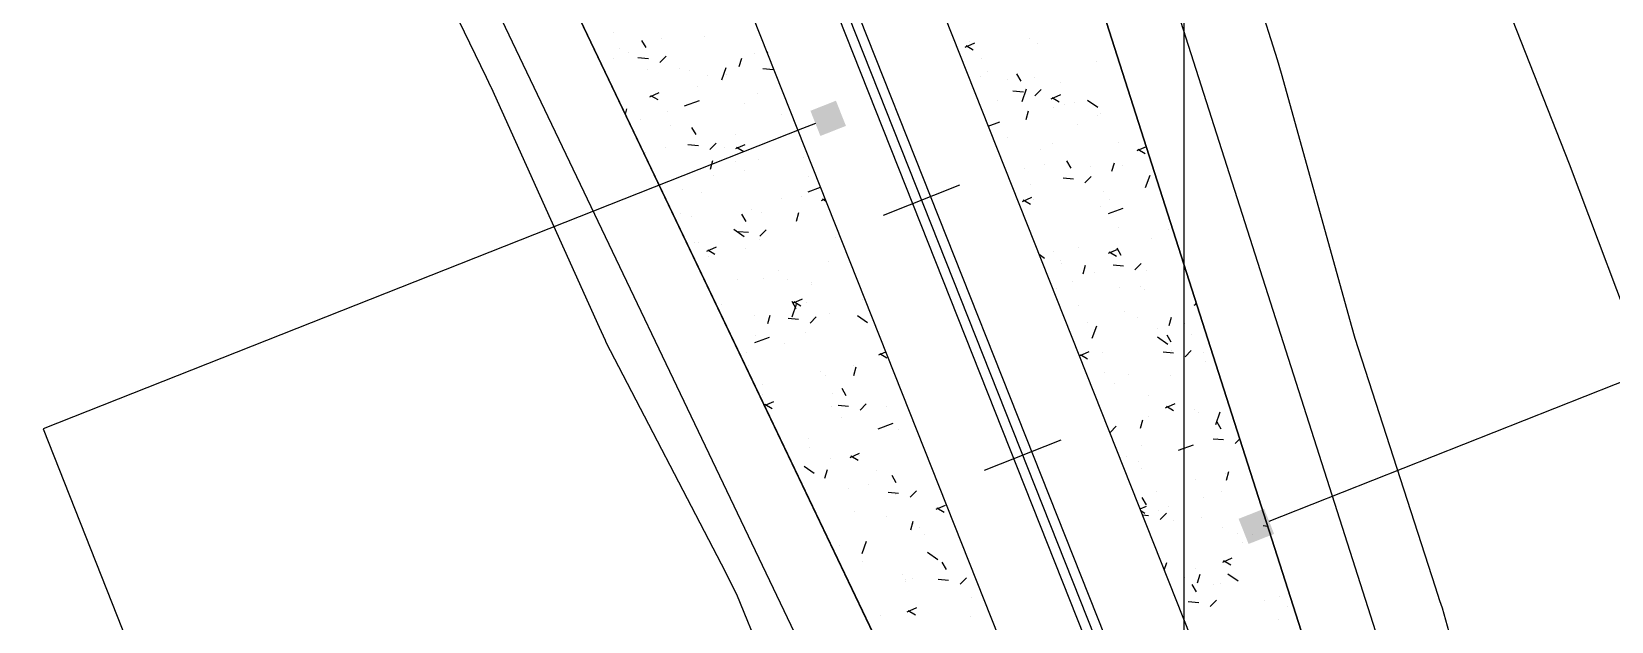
# Model space of a CAD drawing. Header units: metres. Extents: x 486561 to 486942, y 7083268 to 7083787.
# Drawn here: x 486752.3 to 486809.8, y 7083465.5 to 7083487 of the extents above; entities that cross this region are included whole.
import ezdxf

# ---------------------------------------------------------------- set-up
doc = ezdxf.new("R2010")
doc.units = ezdxf.units.M
for name, color, linetype in [('ALAMBRADA', 45, 'Continuous'), ('C-ROAD', 7, 'Continuous'), ('C-ROAD-CNTR-N', 92, 'Continuous'), ('C-ROAD-CORR', 5, 'Continuous'), ('C-TINN-BNDY', 110, 'Continuous'), ('C-TOPO-FEAT', 94, 'Continuous'), ('CALZADA Y BORDE', 4, 'Continuous'), ('grilla', 254, 'Continuous')]:
    doc.layers.add(name, color=color, linetype=linetype)

msp = doc.modelspace()

# ---------------------------------------------------------------- linework, layer by layer
at = {"color": 0, "linetype": 'ByBlock', "lineweight": -2, "extrusion": (0.05870274693533113, -0.1482124761941991, 0.9872117550974717)}
msp.add_line((486780.829473271, 7083483.669886034, -35.900555498401), (486780.3646078724, 7083483.485766069, -35.90055549836962), dxfattribs=at)
at = {"color": 7}
for p, q in [((486783.3053439423, 7083480.318968392), (486786.094584265, 7083481.423567153)), ((486786.9873398109, 7083471.021500649), (486789.7765801337, 7083472.12609941))]:
    msp.add_line(p, q, dxfattribs=at)
at = {"color": 0, "linetype": 'ByBlock', "lineweight": -2, "extrusion": (0.05870274693533112, -0.1482124761941991, 0.9872117550974717)}
msp.add_line((486797.3568667063, 7083469.159981892, -41.27576948400507), (486797.8217321048, 7083469.344101856, -41.27576948401359), dxfattribs=at)
at = {"color": 0, "linetype": 'ByBlock', "extrusion": (0.05870274693533113, -0.1482124761941991, 0.9872117550974717)}
msp.add_solid([(3060996.651256895, 6324547.911291903, -1021320.724399844), (3060997.651256895, 6324547.911291902, -1021320.724399844), (3060996.651256894, 6324546.911291904, -1021320.724399844), (3060997.651256894, 6324546.911291903, -1021320.724399844)], dxfattribs=at)
at = {"color": 0, "linetype": 'ByBlock', "extrusion": (0.05870274693533112, -0.1482124761941991, 0.9872117550974717)}
msp.add_solid([(3061006.674157495, 6324526.728401641, -1021322.910122061), (3061005.674157495, 6324526.728401642, -1021322.910122061), (3061006.674157495, 6324527.728401641, -1021322.910122061), (3061005.674157495, 6324527.728401642, -1021322.910122061)], dxfattribs=at)
at = {"layer": 'ALAMBRADA', "color": 7}
for p, q in [((486808.3034856492, 7083482.185716819, 76.05), (486779.6234856492, 7083554.98571682, 76.05)), ((486853.5834856493, 7083361.305716819, 76.05), (486808.3034856492, 7083482.185716819, 76.05))]:
    msp.add_line(p, q, dxfattribs=at)
at = {"layer": 'C-ROAD', "color": 7, "linetype": 'Continuous', "lineweight": -3}
for p, q in [((486779.0982955079, 7083525.977601129), (486815.704809722, 7083411.407161586)), ((486757.900069055, 7083517.582650549), (486809.6614556893, 7083409.013864271))]:
    msp.add_line(p, q, dxfattribs=at)
at = {"layer": 'C-ROAD-CNTR-N', "color": 7, "linetype": 'Continuous', "lineweight": -3}
for p, q in [((486685.2860756493, 7083731.90289682), (486832.5659103965, 7083360.004187119)), ((486771.5208592975, 7083522.976774497), (486835.5875874129, 7083361.200835777)), ((486765.4775052649, 7083520.583477182), (486829.5442333802, 7083358.807538462))]:
    msp.add_line(p, q, dxfattribs=at)
at = {"layer": 'C-ROAD-CORR', "color": 7, "linetype": 'Continuous'}
for p, q in [((486773.4865368203, 7083486.970017625), (486773.4865368203, 7083486.970017625)), ((486775.2097306551, 7083486.758104892), (486775.2097306551, 7083486.758104892)), ((486776.7850054555, 7083486.849992382), (486776.7850054555, 7083486.849992382)), ((486788.6133699018, 7083486.758058653), (486788.6133699018, 7083486.758058653)), ((486773.6943569815, 7083486.410407261), (486773.6943569815, 7083486.410407261)), ((486774.0157512157, 7083486.269985889), (486774.0157512157, 7083486.269985889)), ((486774.4958969473, 7083486.695481746), (486774.6478362302, 7083486.431251744)), ((486778.6242074361, 7083486.231034235), (486778.6242074361, 7083486.231034235)), ((486778.9725863402, 7083486.491550243), (486778.9777334364, 7083486.493831127)), ((486779.0497945746, 7083486.28905878), (486779.0788119707, 7083486.238596079)), ((486786.2844480258, 7083486.454585452), (486786.6327786543, 7083486.608944686)), ((486786.316636704, 7083486.508237292), (486786.5776270423, 7083486.350798151)), ((486786.4383667572, 7083486.640567051), (486786.4383667572, 7083486.640567051)), ((486788.9092221428, 7083486.593547717), (486788.9092221428, 7083486.593547717)), ((486773.4877184143, 7083486.047752107), (486773.4877184143, 7083486.047752107)), ((486774.363750778, 7083486.074292014), (486774.7432424521, 7083486.040423603)), ((486774.7034212942, 7083485.638624012), (486774.7034212942, 7083485.638624012)), ((486775.1626274015, 7083485.89360889), (486775.3901797922, 7083486.123970482)), ((486775.8714137893, 7083485.674095931), (486775.8714137893, 7083485.674095931)), ((486776.2313541427, 7083485.591676716), (486776.2313541427, 7083485.591676716)), ((486777.420274258, 7083485.254817832), (486777.5821198566, 7083485.712759905)), ((486778.0572787718, 7083485.740999197), (486778.1446190624, 7083486.052797574)), ((486778.9176508671, 7083485.667871078), (486779.2971425412, 7083485.634002666)), ((486786.8742083868, 7083486.023773354), (486786.8742083868, 7083486.023773354)), ((486791.0607310818, 7083485.921254245), (486791.0607310818, 7083485.921254245)), ((486776.5426232748, 7083485.019665864), (486776.5426232748, 7083485.019665864)), ((486776.8999559012, 7083485.423305508), (486776.8999559012, 7083485.423305508)), ((486777.5946076238, 7083485.462183199), (486777.5946076238, 7083485.462183199)), ((486786.8276379788, 7083485.382179348), (486786.8276379788, 7083485.382179348)), ((486787.1000498914, 7083485.556558089), (486787.1000498914, 7083485.556558089)), ((486787.8139166527, 7083485.266578807), (486787.8139166527, 7083485.266578807)), ((486788.1575898294, 7083485.476212842), (486788.3095291123, 7083485.21198284)), ((486788.8232437267, 7083485.344645358), (486788.8232437267, 7083485.344645358)), ((486789.758413071, 7083485.177092974), (486789.758413071, 7083485.177092974)), ((486791.9761636655, 7083485.561410702), (486791.9761636655, 7083485.561410702)), ((486774.7926187978, 7083484.63923943), (486775.1409494263, 7083484.793598665)), ((486774.8248077128, 7083484.692891663), (486775.0857980512, 7083484.535452521)), ((486776.064819622, 7083484.312999948), (486776.6015659635, 7083484.509253903)), ((486778.7310029775, 7083484.765415392), (486778.7310029775, 7083484.765415392)), ((486787.4766212365, 7083484.486600704), (486787.4766212365, 7083484.486600704)), ((486788.0254510453, 7083484.855029203), (486788.4049427194, 7083484.821160791)), ((486788.3600369123, 7083484.469601219), (486788.521882511, 7083484.927543291)), ((486788.8243202904, 7083484.674340048), (486789.0518726811, 7083484.904701641)), ((486789.4163421687, 7083484.56530985), (486789.7646727972, 7083484.719669084)), ((486789.4485307684, 7083484.618961559), (486789.7095211067, 7083484.461522417)), ((486790.739463197, 7083484.517311025), (486791.1143639398, 7083484.255622908)), ((486773.9094104944, 7083484.003280247), (486773.964651597, 7083484.200486897)), ((486775.4319008927, 7083484.100196868), (486775.4319008927, 7083484.100196868)), ((486778.256290758, 7083484.378174237), (486778.256290758, 7083484.378174237)), ((486779.6095647975, 7083483.987528849), (486779.6095647975, 7083483.987528849)), ((486788.5010125979, 7083483.814764497), (486788.5883528885, 7083484.126562874)), ((486789.4849268609, 7083484.260636396), (486789.4849268609, 7083484.260636396)), ((486789.8945795015, 7083484.350042333), (486789.8945795015, 7083484.350042333)), ((486790.261277833, 7083484.4297744), (486790.261277833, 7083484.4297744)), ((486791.1102823814, 7083483.940914238), (486791.1102823814, 7083483.940914238)), ((486791.2081206957, 7083484.048723664), (486791.2081206957, 7083484.048723664)), ((486774.4610391138, 7083483.808297496), (486774.4610391138, 7083483.808297496)), ((486775.5509881991, 7083483.587909663), (486775.5509881991, 7083483.587909663)), ((486776.3191683419, 7083483.524721715), (486776.4711076248, 7083483.260491712)), ((486787.1259322641, 7083483.572150565), (486787.5413324165, 7083483.724035947)), ((486790.3608259208, 7083483.639920323), (486790.3608259208, 7083483.639920323)), ((486775.3781310451, 7083482.793610817), (486775.3781310451, 7083482.793610817)), ((486776.1870221719, 7083482.903531983), (486776.5665138459, 7083482.869663571)), ((486776.9858985802, 7083482.722849094), (486777.2134509709, 7083482.953210687)), ((486777.5279806365, 7083482.776160481), (486777.5279806365, 7083482.776160481)), ((486777.9245129413, 7083482.749963828), (486778.2728435698, 7083482.904323063)), ((486777.9315497284, 7083483.273935547), (486777.9315497284, 7083483.273935547)), ((486777.9567017772, 7083482.80361593), (486778.2176921156, 7083482.646176788)), ((486787.8129953418, 7083483.138673963), (486787.8129953418, 7083483.138673963)), ((486789.0286982217, 7083482.729545868), (486789.0286982217, 7083482.729545868)), ((486789.461824583, 7083482.938294553), (486789.461824583, 7083482.938294553)), ((486791.8698038299, 7083482.964714702), (486791.8698038299, 7083482.964714702)), ((486792.5482363118, 7083482.676034247), (486792.8858235448, 7083482.825632652)), ((486792.5804248328, 7083482.729685825), (486792.8414151712, 7083482.572246684)), ((486774.6324476436, 7083482.608717023), (486774.6324476436, 7083482.608717023)), ((486777.009194487, 7083481.999415832), (486777.0965347776, 7083482.311214209)), ((486777.9358651681, 7083482.291987969), (486777.9358651681, 7083482.291987969)), ((486778.7436835163, 7083482.367032386), (486778.7436835163, 7083482.367032386)), ((486780.3789109087, 7083482.437131139), (486780.3789109087, 7083482.437131139)), ((486789.1645012702, 7083482.174450127), (486789.1645012702, 7083482.174450127)), ((486789.9808612241, 7083482.305452811), (486790.132800507, 7083482.041222808)), ((486791.6328957787, 7083481.925491809), (486791.7202360693, 7083482.237290186)), ((486775.4463964736, 7083481.564792112), (486775.4463964736, 7083481.564792112)), ((486777.1320964795, 7083481.782455702), (486777.1320964795, 7083481.782455702)), ((486778.2623357305, 7083481.946930435), (486778.2623357305, 7083481.946930435)), ((486780.582885497, 7083481.748074239), (486780.582885497, 7083481.748074239)), ((486788.43677464, 7083482.036583986), (486788.43677464, 7083482.036583986)), ((486789.8487224394, 7083481.684269171), (486790.2282141135, 7083481.65040076)), ((486790.6475914678, 7083481.503580251), (486790.8751438585, 7083481.733941844)), ((486790.8679002023, 7083482.110587721), (486790.8679002023, 7083482.110587721)), ((486791.9988217444, 7083482.119564008), (486791.9988217444, 7083482.119564008)), ((486792.8588434684, 7083481.329337141), (486793.0206890671, 7083481.787279214)), ((486775.9805438948, 7083481.256438166), (486775.9805438948, 7083481.256438166)), ((486776.6620993535, 7083481.155664016), (486776.6620993535, 7083481.155664016)), ((486780.3207421367, 7083480.996066275), (486780.3207421367, 7083480.996066275)), ((486780.5636299769, 7083481.17273453), (486781.019055809, 7083481.339254754)), ((486788.6623713341, 7083481.446814708), (486788.6623713341, 7083481.446814708)), ((486791.3209793243, 7083481.189903606), (486791.3209793243, 7083481.189903606)), ((486778.5013013341, 7083480.536705869), (486778.5013013341, 7083480.536705869)), ((486779.5794576591, 7083480.945651293), (486779.5794576591, 7083480.945651293)), ((486780.1410776674, 7083480.110143144), (486780.228417958, 7083480.421941521)), ((486781.0564070842, 7083480.860688225), (486781.1858602656, 7083480.918054109)), ((486781.0885958417, 7083480.914340196), (486781.2183219619, 7083480.836084545)), ((486788.3682687694, 7083480.823723434), (486788.7165993979, 7083480.978082669)), ((486788.4004573697, 7083480.877375145), (486788.661447708, 7083480.719936003)), ((486788.7863160415, 7083480.899219351), (486788.7863160415, 7083480.899219351)), ((486791.1993684955, 7083480.628084161), (486791.1993684955, 7083480.628084161)), ((486791.5033964296, 7083480.387516574), (486792.0401427711, 7083480.583770529)), ((486791.5493782397, 7083480.878528434), (486791.5493782397, 7083480.878528434)), ((486775.9054794047, 7083480.396034254), (486775.9054794047, 7083480.396034254)), ((486776.33264323, 7083480.290975856), (486776.33264323, 7083480.290975856)), ((486778.1424397366, 7083480.353961683), (486778.2943790195, 7083480.08973168)), ((486778.8647485803, 7083480.409757785), (486778.8647485803, 7083480.409757785)), ((486791.8532575642, 7083479.867082336), (486791.8532575642, 7083479.867082336)), ((486776.4197171733, 7083479.3253375), (486776.4197171733, 7083479.3253375)), ((486776.5671625389, 7083479.312025292), (486776.5671625389, 7083479.312025292)), ((486777.8575510028, 7083479.807216102), (486778.2324517455, 7083479.545527984)), ((486778.0102935665, 7083479.73277195), (486778.3897852406, 7083479.698903538)), ((486778.7800044097, 7083479.454171448), (486778.7800044097, 7083479.454171448)), ((486778.8091697579, 7083479.552089296), (486779.0367221487, 7083479.782450889)), ((486781.5682428568, 7083479.504568854), (486781.5682428568, 7083479.504568854)), ((486793.0689604441, 7083479.457954241), (486793.0689604441, 7083479.457954241)), ((486793.6990173302, 7083479.801822839), (486793.6990173302, 7083479.801822839)), ((486776.8764395418, 7083479.008377413), (486777.2247701703, 7083479.162736648)), ((486776.9086283781, 7083479.062029514), (486777.1696187164, 7083478.904590373)), ((486776.9406972983, 7083478.806421448), (486776.9406972983, 7083478.806421448)), ((486778.2903563747, 7083479.10011256), (486778.2903563747, 7083479.10011256)), ((486788.9777695755, 7083478.896046006), (486789.1722183014, 7083478.760316958)), ((486789.5189924763, 7083478.982574719), (486789.5189924763, 7083478.982574719)), ((486790.3999152454, 7083479.136604316), (486790.3999152454, 7083479.136604316)), ((486791.5001629131, 7083478.934447833), (486791.8484935416, 7083479.088807068)), ((486791.5323514341, 7083478.988099411), (486791.7933417725, 7083478.83066027)), ((486791.8041326187, 7083479.134692779), (486791.9560719016, 7083478.870462776)), ((486779.486658696, 7083478.293200485), (486779.486658696, 7083478.293200485)), ((486781.3170015709, 7083478.635440901), (486781.3170015709, 7083478.635440901)), ((486789.7716734023, 7083478.655713966), (486789.7716734023, 7083478.655713966)), ((486789.7991544693, 7083478.560208914), (486789.7991544693, 7083478.560208914)), ((486790.5848114939, 7083478.183908444), (486790.6721517845, 7083478.495706821)), ((486790.9873762822, 7083478.246585871), (486790.9873762822, 7083478.246585871)), ((486791.6719938344, 7083478.513509139), (486792.0514855084, 7083478.479640728)), ((486792.4708626448, 7083478.332820454), (486792.6984150356, 7083478.563182047)), ((486792.8995640816, 7083478.310342994), (486792.8995640816, 7083478.310342994)), ((486777.9805511606, 7083477.962691601), (486777.9805511606, 7083477.962691601)), ((486778.9520395089, 7083478.016103598), (486778.9520395089, 7083478.016103598)), ((486779.8249019838, 7083477.959741067), (486779.8249019838, 7083477.959741067)), ((486780.6752333437, 7083477.804190866), (486780.6752333437, 7083477.804190866)), ((486780.7023615759, 7083477.88407239), (486780.7023615759, 7083477.88407239)), ((486789.6004619967, 7083477.64512447), (486789.6004619967, 7083477.64512447)), ((486790.1806756106, 7083477.898565757), (486790.1806756106, 7083477.898565757)), ((486791.9038694458, 7083477.686653025), (486791.9038694458, 7083477.686653025)), ((486792.6833591536, 7083477.713528533), (486792.6833591536, 7083477.713528533)), ((486792.8265782628, 7083477.627627724), (486792.8265782628, 7083477.627627724)), ((486777.4050745345, 7083477.081832115), (486777.4050745345, 7083477.081832115)), ((486779.9657111312, 7083477.183201651), (486780.1176504141, 7083476.918971648)), ((486779.9769312735, 7083476.619242217), (486780.1387768721, 7083477.07718429)), ((486780.0083336844, 7083477.11910181), (486780.3566643129, 7083477.273461045)), ((486780.0405224425, 7083477.172753781), (486780.3015127808, 7083477.01531464)), ((486780.5175483211, 7083477.143961056), (486780.5175483211, 7083477.143961056)), ((486782.5415635565, 7083477.265114243), (486782.5415635565, 7083477.265114243)), ((486790.4015673191, 7083477.023036263), (486790.4015673191, 7083477.023036263)), ((486794.6320570567, 7083477.04517223), (486794.720256209, 7083477.084256803)), ((486794.6642454985, 7083477.098823678), (486794.7278637824, 7083477.060446748)), ((486778.6207774144, 7083476.67270402), (486778.6207774144, 7083476.67270402)), ((486779.0929933827, 7083476.368559779), (486779.1803336733, 7083476.680358156)), ((486779.8335649621, 7083476.562011918), (486780.2130566362, 7083476.528143506)), ((486780.6324409356, 7083476.3813295), (486780.8599933264, 7083476.611691093)), ((486781.3369164779, 7083476.720181904), (486781.3369164779, 7083476.720181904)), ((486782.3563614602, 7083476.666957614), (486782.731262203, 7083476.405269496)), ((486790.7449941001, 7083476.416259356), (486790.7449941001, 7083476.416259356)), ((486792.1001108327, 7083476.818863148), (486792.1001108327, 7083476.818863148)), ((486792.56555258, 7083476.602644063), (486792.56555258, 7083476.602644063)), ((486793.716694674, 7083476.294635755), (486793.8040349646, 7083476.606434132)), ((486794.2887464153, 7083476.390731331), (486794.2887464153, 7083476.390731331)), ((486778.6214842341, 7083475.67742165), (486779.1582305756, 7083475.873675605)), ((486778.6316139177, 7083475.92991733), (486778.6316139177, 7083475.92991733)), ((486780.459979395, 7083476.053745872), (486780.459979395, 7083476.053745872)), ((486790.9166939276, 7083475.834025604), (486791.0785395263, 7083476.291967676)), ((486793.2857720033, 7083476.176355883), (486793.2857720033, 7083476.176355883)), ((486793.2961280161, 7083475.881746587), (486793.6710287589, 7083475.620058469)), ((486793.6274040134, 7083475.963932747), (486793.7793432962, 7083475.699702744)), ((486794.5474720118, 7083475.98205874), (486794.5474720118, 7083475.98205874)), ((486778.3030771277, 7083475.330046376), (486778.3030771277, 7083475.330046376)), ((486779.7180950727, 7083475.652481209), (486779.7180950727, 7083475.652481209)), ((486783.1402278278, 7083475.229826209), (486783.3939870914, 7083475.342277089)), ((486783.1724165069, 7083475.283478048), (486783.4334068453, 7083475.126038906)), ((486790.4520895143, 7083475.192861418), (486790.8004201428, 7083475.347220653)), ((486790.4842780351, 7083475.246512998), (486790.7452683735, 7083475.089073856)), ((486791.3006575826, 7083475.327383303), (486791.3006575826, 7083475.327383303)), ((486793.4952652294, 7083475.342749107), (486793.8747569035, 7083475.308880695)), ((486793.8119356228, 7083475.384122341), (486793.8119356228, 7083475.384122341)), ((486794.2941338242, 7083475.162060658), (486794.521686215, 7083475.39242225)), ((486794.9504295495, 7083475.306722369), (486794.9504295495, 7083475.306722369)), ((486778.3783952338, 7083474.842377504), (486778.3783952338, 7083474.842377504)), ((486782.2177439084, 7083474.826219888), (486782.2177439084, 7083474.826219888)), ((486782.2248765631, 7083474.47928709), (486782.3122168537, 7083474.791085467)), ((486795.0276385027, 7083474.974994246), (486795.0276385027, 7083474.974994246)), ((486778.9186418236, 7083474.161001365), (486778.9186418236, 7083474.161001365)), ((486781.0164908877, 7083474.633995636), (486781.0164908877, 7083474.633995636)), ((486781.1872818131, 7083474.483365995), (486781.1872818131, 7083474.483365995)), ((486791.3617207226, 7083474.573019546), (486791.3617207226, 7083474.573019546)), ((486791.7303514624, 7083474.172753972), (486791.7303514624, 7083474.172753972)), ((486792.2451269893, 7083474.516457795), (486792.2451269893, 7083474.516457795)), ((486793.748018763, 7083474.490578895), (486793.748018763, 7083474.490578895)), ((486778.9054899774, 7083473.792873725), (486778.9054899774, 7083473.792873725)), ((486778.9727288201, 7083473.383040704), (486779.3085909139, 7083473.531874632)), ((486781.4453367565, 7083473.810240489), (486781.4453367565, 7083473.810240489)), ((486781.7889825259, 7083474.012441619), (486781.9409218088, 7083473.748211617)), ((486792.9460543423, 7083473.763625877), (486792.9460543423, 7083473.763625877)), ((486794.2459254069, 7083473.726339165), (486794.2459254069, 7083473.726339165)), ((486778.9924490432, 7083473.431167368), (486779.2534393815, 7083473.273728226)), ((486781.4182906584, 7083473.334740043), (486781.4182906584, 7083473.334740043)), ((486781.6568363566, 7083473.391251886), (486782.0363280307, 7083473.357383475)), ((486781.7896946628, 7083472.946193344), (486781.7896946628, 7083472.946193344)), ((486782.4557121138, 7083473.210569704), (486782.6832645045, 7083473.440931297)), ((486782.6610396364, 7083473.401112394), (486782.6610396364, 7083473.401112394)), ((486783.4013678567, 7083473.338073942), (486783.4013678567, 7083473.338073942)), ((486792.9485655143, 7083472.999099049), (486792.9485655143, 7083472.999099049)), ((486793.5839836563, 7083473.303585816), (486793.9323142848, 7083473.457945051)), ((486793.6161720995, 7083473.357237265), (486793.8771624379, 7083473.199798123)), ((486794.6300039588, 7083473.220536101), (486794.6300039588, 7083473.220536101)), ((486794.7852563229, 7083473.14466773), (486794.7852563229, 7083473.14466773)), ((486795.415500485, 7083472.693761528), (486795.5773460837, 7083473.151703601)), ((486779.3637525945, 7083472.59887212), (486779.3637525945, 7083472.59887212)), ((486783.1202945877, 7083472.537156231), (486783.6570409292, 7083472.733410186)), ((486783.8656518386, 7083472.497935634), (486783.8656518386, 7083472.497935634)), ((486791.5635073732, 7083472.397723809), (486791.7910597639, 7083472.628085402)), ((486792.6686103893, 7083472.55305239), (486792.7559506799, 7083472.864850767)), ((486795.450675408, 7083472.793172715), (486795.6026146909, 7083472.528942713)), ((486780.5794554744, 7083472.189744025), (486780.5794554744, 7083472.189744025)), ((486780.6188374095, 7083471.843260197), (486780.6188374095, 7083471.843260197)), ((486784.6738993478, 7083472.099512966), (486784.6738993478, 7083472.099512966)), ((486792.703672162, 7083471.933299359), (486792.703672162, 7083471.933299359)), ((486794.0600610387, 7083471.751938274), (486794.5968073802, 7083471.948192229)), ((486795.3185366245, 7083472.171989075), (486795.6980282986, 7083472.138120663)), ((486795.4855626753, 7083472.180368504), (486795.4855626753, 7083472.180368504)), ((486796.1174050022, 7083471.991300861), (486796.2912730277, 7083472.16731534)), ((486781.3709820933, 7083471.442120227), (486781.3709820933, 7083471.442120227)), ((486782.0921544287, 7083471.488239795), (486782.4404850572, 7083471.642599029)), ((486782.1243431076, 7083471.541891634), (486782.385333446, 7083471.384452493)), ((486782.418657455, 7083471.570785878), (486782.418657455, 7083471.570785878)), ((486792.149112265, 7083471.507619204), (486792.149112265, 7083471.507619204)), ((486792.599618194, 7083471.324582388), (486792.599618194, 7083471.324582388)), ((486780.4142158192, 7083471.171651666), (486780.789116562, 7083470.909963548)), ((486781.1767922783, 7083470.737703725), (486781.2641325689, 7083471.049502102)), ((486783.0661985896, 7083471.006455788), (486783.0661985896, 7083471.006455788)), ((486783.6122539205, 7083470.841681588), (486783.7641932034, 7083470.577451585)), ((486792.7241005519, 7083471.096644473), (486792.7241005519, 7083471.096644473)), ((486794.6861094254, 7083470.688888658), (486794.6861094254, 7083470.688888658)), ((486795.7706136847, 7083470.901162344), (486795.7706136847, 7083470.901162344)), ((486795.8004935698, 7083470.663779702), (486795.8878338604, 7083470.975578079)), ((486782.0326652275, 7083470.358111265), (486782.0326652275, 7083470.358111265)), ((486782.7498480664, 7083470.496176627), (486782.7498480664, 7083470.496176627)), ((486783.4801077513, 7083470.220491854), (486783.8595994253, 7083470.186623442)), ((486783.7558590633, 7083470.146198533), (486783.7558590633, 7083470.146198533)), ((486784.2789832933, 7083470.039809908), (486784.506535684, 7083470.270171501)), ((486793.2613013282, 7083470.240573426), (486793.2613013282, 7083470.240573426)), ((486795.6083052362, 7083470.249964093), (486795.6083052362, 7083470.249964093)), ((486782.2667453405, 7083469.514975943), (486782.2667453405, 7083469.514975943)), ((486785.2240485713, 7083469.598964193), (486785.5723791998, 7083469.753323427)), ((486785.2562371721, 7083469.652615901), (486785.5172275104, 7083469.49517676)), ((486785.6340527514, 7083469.649496249), (486785.6340527514, 7083469.649496249)), ((486792.6535980776, 7083469.614151582), (486792.8842408866, 7083469.716358637)), ((486792.6796544311, 7083469.548356256), (486792.8290890384, 7083469.458211708)), ((486792.7200491753, 7083470.028835648), (486792.8719884582, 7083469.764605645)), ((486793.3265134016, 7083469.559471822), (486793.3265134016, 7083469.559471822)), ((486793.6890295232, 7083469.689793975), (486793.6890295232, 7083469.689793975)), ((486794.9844951649, 7083470.028660692), (486794.9844951649, 7083470.028660692)), ((486783.4040148165, 7083469.327280493), (486783.4040148165, 7083469.327280493)), ((486784.3086754585, 7083468.848431037), (486784.3960157491, 7083469.160229414)), ((486784.4175421975, 7083469.062189572), (486784.4175421975, 7083469.062189572)), ((486784.6197176964, 7083468.918152397), (486784.6197176964, 7083468.918152397)), ((486792.7407801861, 7083469.394006623), (486792.9673996035, 7083469.373781568)), ((486793.3867785511, 7083469.226964013), (486793.6143309418, 7083469.457325606)), ((486793.8866561768, 7083469.197408812), (486793.8866561768, 7083469.197408812)), ((486794.9047324031, 7083469.28066588), (486794.9047324031, 7083469.28066588)), ((486795.6461782992, 7083468.94465173), (486795.6461782992, 7083468.94465173)), ((486797.1418080186, 7083469.001229043), (486797.3076000004, 7083468.986432642)), ((486782.5335882903, 7083467.983666604), (486782.6954338889, 7083468.441608677)), ((486784.8037425011, 7083468.696245397), (486784.8037425011, 7083468.696245397)), ((486796.2107180859, 7083468.712791442), (486796.2107180859, 7083468.712791442)), ((486796.3863050127, 7083468.37114749), (486796.3863050127, 7083468.37114749)), ((486796.7439343837, 7083468.661707733), (486796.7439343837, 7083468.661707733)), ((486797.3693721344, 7083468.732738998), (486797.3693721344, 7083468.732738998)), ((486781.7122396344, 7083468.271925), (486781.7122396344, 7083468.271925)), ((486784.9130262767, 7083468.031393178), (486785.2879270195, 7083467.76970506)), ((486795.6678044004, 7083467.6727238), (486796.0161350289, 7083467.827083034)), ((486781.7751292055, 7083467.505044995), (486781.775909233, 7083467.505834652)), ((486782.5381335344, 7083467.706784029), (486782.5381335344, 7083467.706784029)), ((486784.0042892522, 7083467.204765551), (486784.0042892522, 7083467.204765551)), ((486785.4355253152, 7083467.670921556), (486785.5874645981, 7083467.406691553)), ((486793.5379177178, 7083467.381141657), (486793.6351965429, 7083467.656392063)), ((486794.6623502218, 7083467.450339364), (486794.6623502218, 7083467.450339364)), ((486794.7524092851, 7083466.922196337), (486794.8397495757, 7083467.233994714)), ((486795.6999927645, 7083467.726375116), (486795.9609831028, 7083467.568935975)), ((486795.8527928328, 7083467.246182151), (486796.2276935756, 7083466.984494033)), ((486784.0971166063, 7083466.976003303), (486784.0971166063, 7083466.976003303)), ((486784.1122278957, 7083467.019801554), (486784.1122278957, 7083467.019801554)), ((486784.377335515, 7083467.087825882), (486784.377335515, 7083467.087825882)), ((486785.303379145, 7083467.049731821), (486785.6828708191, 7083467.015863409)), ((486786.1022544724, 7083466.869050113), (486786.3298068631, 7083467.099411706)), ((486794.2866668052, 7083467.109455105), (486794.2866668052, 7083467.109455105)), ((486794.5433205699, 7083466.858075616), (486794.6952598528, 7083466.593845613)), ((486795.325752707, 7083466.858465464), (486795.325752707, 7083466.858465464)), ((486795.586851764, 7083466.879667644), (486795.586851764, 7083466.879667644)), ((486786.5039380879, 7083466.378504229), (486786.5039380879, 7083466.378504229)), ((486786.9964325807, 7083466.173121177), (486786.9964325807, 7083466.173121177)), ((486794.4111793238, 7083466.236889947), (486794.7906709979, 7083466.203021536)), ((486795.2100497312, 7083466.056204217), (486795.4376021219, 7083466.28656581)), ((486797.1708714894, 7083466.262774725), (486797.1708714894, 7083466.262774725)), ((486797.7292917445, 7083466.418202349), (486797.7292917445, 7083466.418202349)), ((486798.0342129429, 7083466.042863235), (486798.0342129429, 7083466.042863235)), ((486783.2048360031, 7083465.713285705), (486783.2048360031, 7083465.713285705)), ((486784.1759751735, 7083465.857377778), (486784.5243058021, 7083466.011737012)), ((486784.2081637732, 7083465.911029487), (486784.4691541116, 7083465.753590345)), ((486786.4819935763, 7083465.68008161), (486786.4819935763, 7083465.68008161)), ((486797.7106296779, 7083465.562543768), (486797.7106296779, 7083465.562543768))]:
    msp.add_line(p, q, dxfattribs=at)
at = {"layer": 'C-ROAD-CORR', "color": 7, "extrusion": (0.05870274693533113, -0.1482124761941991, 0.9872117550974717)}
for p, q in [((486780.3646078732, 7083483.48576607, -35.90055549854878), (486752.6955480578, 7083472.526838345, -35.90055549680255)), ((486797.821732105, 7083469.344101857, -41.27576948422939), (486813.1006983139, 7083475.395665865, -41.27576948457863)), ((486752.6955480578, 7083472.526838345, -35.90055549680255), (486757.4911589779, 7083460.418897795, -38.00351200439036))]:
    msp.add_line(p, q, dxfattribs=at)
at = {"layer": 'C-TINN-BNDY', "color": 7, "linetype": 'Continuous', "lineweight": -3}
for p, q in [((486794.7803197411, 7083495.160952139, 77.08120970961396), (486797.6461635021, 7083485.998239333, 77.04391169092132)), ((486768.8462743972, 7083485.348484703, 77.87057736754741), (486764.7080178983, 7083493.91890684, 77.93150447737385)), ((486797.6461635021, 7083485.998239333, 77.04391169092132), (486797.7948220181, 7083485.498313176, 77.04557445510473)), ((486769.0202721767, 7083484.972791159, 77.86458011316185), (486768.8462743972, 7083485.348484703, 77.87057736754741)), ((486797.7948220181, 7083485.498313176, 77.04557445510473), (486797.8178526983, 7083485.419710316, 77.04584055501554)), ((486797.8178526983, 7083485.419710316, 77.04584055501554), (486800.340235692, 7083476.309532706, 77.14366221910407)), ((486769.025507685, 7083484.961496307, 77.86439930032783), (486769.0202721767, 7083484.972791159, 77.86458011316185)), ((486772.9636682901, 7083476.223443882, 77.69457465566423), (486769.025507685, 7083484.961496307, 77.86439930032783)), ((486773.1774638836, 7083475.749313398, 77.68540906322211), (486772.9636682901, 7083476.223443882, 77.69457465566423)), ((486800.340235692, 7083476.309532706, 77.14366221910407), (486800.4751264652, 7083475.83330999, 77.14731575676758)), ((486800.4751264652, 7083475.83330999, 77.14731575676758), (486800.5956775245, 7083475.455523451, 77.14471001355321)), ((486773.2112643119, 7083475.674975589, 77.68393808773978), (486773.1774638836, 7083475.749313398, 77.68540906322211)), ((486777.5601730307, 7083467.28814119, 77.75484410734752), (486773.2112643119, 7083475.674975589, 77.68393808773978)), ((486800.5956775245, 7083475.455523451, 77.14471001355321), (486803.3998643173, 7083466.765594238, 77.078229871025)), ((486777.7880762252, 7083466.848753381, 77.75858719709541), (486777.5601730307, 7083467.28814119, 77.75484410734752)), ((486777.9679752393, 7083466.4944699, 77.7608787574634), (486777.7880762252, 7083466.848753381, 77.75858719709541)), ((486803.3998643173, 7083466.765594238, 77.078229871025), (486803.5660440616, 7083466.272883783, 77.07101504079205)), ((486781.3850992527, 7083458.047276922, 77.43157978667116), (486777.9679752393, 7083466.4944699, 77.7608787574634)), ((486803.5660440616, 7083466.272883783, 77.07101504079205), (486803.6571550312, 7083465.999582796, 77.06740995100405)), ((486803.6571550312, 7083465.999582796, 77.06740995100405), (486806.1452671565, 7083457.097215645, 77.1557500714145))]:
    msp.add_line(p, q, dxfattribs=at)
at = {"layer": 'C-TOPO-FEAT', "color": 7, "linetype": 'Continuous', "lineweight": -3}
for p, q in [((486818.1100242032, 7083412.359677909), (486781.5035099889, 7083526.930117452)), ((486815.704809722, 7083411.407161586), (486779.0982955077, 7083525.977601129)), ((486809.6614556893, 7083409.013864271), (486757.9000690552, 7083517.582650549)), ((486807.2562412081, 7083408.061347948), (486755.4948545733, 7083516.630134227))]:
    msp.add_line(p, q, dxfattribs=at)
at = {"layer": 'CALZADA Y BORDE', "color": 7, "extrusion": (-0.05868988459241528, 0.1482175699567987, 0.9872117550974718)}
for p, q in [((486763.6640263147, 7083533.027497724, -60.77145385153477), (486800.0091396758, 7083441.240226119, -44.83001395492067)), ((486764.3148602398, 7083533.285209195, -60.77145385168296), (486800.6599735997, 7083441.49793759, -44.83001395521734))]:
    msp.add_line(p, q, dxfattribs=at)
at = {"layer": 'grilla', "color": 7}
msp.add_line((486794.2534856492, 7083787.393533921), (486794.2534856492, 7083267.816301), dxfattribs=at)

doc.saveas('drawing.dxf')
